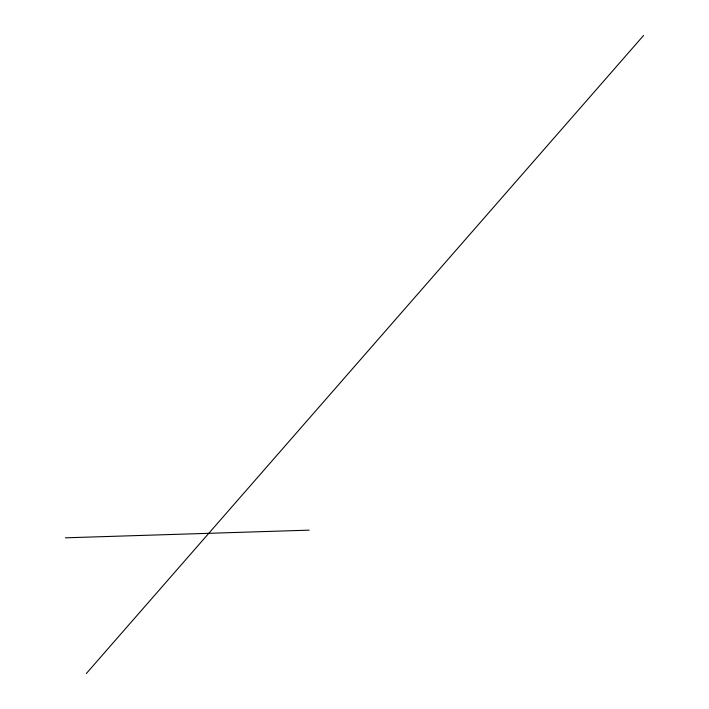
<?xml version="1.0" encoding="UTF-8"?>
<svg xmlns="http://www.w3.org/2000/svg" width="709" height="709" viewBox="0 0 709 709"><rect width="100%" height="100%" fill="white"/><g stroke="black" fill="none" stroke-linecap="round" stroke-linejoin="round"><path stroke-width="1.06" d="M86.303 673.55L643.595 35.45M65.405 537.821L309.142 530.155"/></g></svg>
